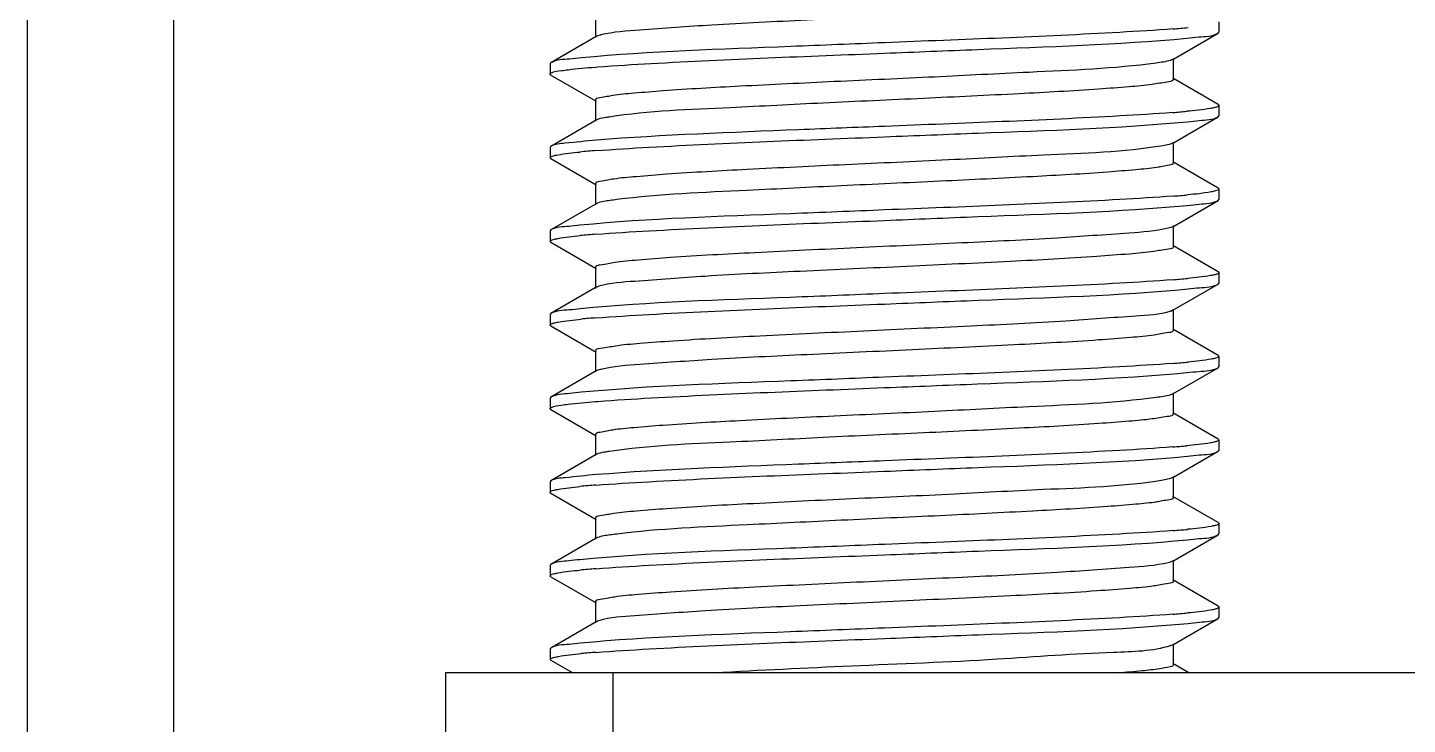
# Model space of a CAD drawing. Extents: x 27938 to 1042331, y -235042 to 1535213.
# Drawn here: x 700961 to 701254.7, y 755495.9 to 755644.2 of the extents above; entities that cross this region are included whole.
import ezdxf

# ---------------------------------------------------------------- set-up
doc = ezdxf.new("R2010")
doc.units = 0
doc.header["$LTSCALE"] = 1000
doc.header["$MEASUREMENT"] = 0

msp = doc.modelspace()

# ---------------------------------------------------------------- linework, layer by layer
at = {"linetype": 'Continuous'}
for p, q in [((700961.02, 752808.75), (700961.02, 755822.41)), ((700992.16, 753391.92), (700992.16, 755690.89)), ((701081.87, 755646.51), (701081.87, 755642.06)), ((701214.6, 755645.39), (701214.6, 755643.17)), ((701082.06, 755642.28), (701072.41, 755636.69)), ((701204.77, 755637.38), (701214.43, 755642.97)), ((701214.43, 755642.97), (701214.6, 755643.17)), ((701072.41, 755636.69), (701072.24, 755636.5)), ((701072.24, 755636.5), (701072.24, 755634.27)), ((701081.88, 755635.76), (701082.38, 755635.8)), ((701204.97, 755633.16), (701204.97, 755637.61)), ((701072.41, 755634.08), (701072.24, 755634.27)), ((701072.41, 755634.08), (701082.06, 755628.49)), ((701214.43, 755627.79), (701204.77, 755633.39)), ((701081.87, 755628.71), (701081.87, 755624.26)), ((701214.43, 755627.79), (701214.6, 755627.6)), ((701214.6, 755627.6), (701214.6, 755625.37)), ((701082.06, 755624.49), (701072.41, 755618.9)), ((701204.77, 755619.59), (701214.43, 755625.18)), ((701214.43, 755625.18), (701214.6, 755625.38)), ((701072.41, 755618.9), (701072.24, 755618.7)), ((701072.24, 755618.7), (701072.24, 755616.48)), ((701204.97, 755615.37), (701204.97, 755619.81)), ((701072.41, 755616.28), (701072.24, 755616.48)), ((701072.41, 755616.28), (701082.06, 755610.69)), ((701214.43, 755610), (701204.77, 755615.59)), ((701081.87, 755610.92), (701081.87, 755606.47)), ((701214.43, 755610), (701214.6, 755609.81)), ((701214.6, 755609.8), (701214.6, 755607.58)), ((701082.06, 755606.69), (701072.41, 755601.1)), ((701082.33, 755606.82), (701082.06, 755606.69)), ((701204.77, 755601.79), (701214.43, 755607.38)), ((701214.43, 755607.38), (701214.6, 755607.58)), ((701072.41, 755601.1), (701072.24, 755600.91)), ((701072.24, 755600.91), (701072.24, 755598.68)), ((701204.97, 755597.57), (701204.97, 755602.02)), ((701072.41, 755598.49), (701072.24, 755598.68)), ((701072.41, 755598.49), (701082.06, 755592.9)), ((701214.43, 755592.2), (701204.77, 755597.8)), ((701081.87, 755593.12), (701081.87, 755588.67)), ((701214.43, 755592.2), (701214.6, 755592.01)), ((701214.6, 755592.01), (701214.6, 755589.78)), ((701082.06, 755588.9), (701072.41, 755583.31)), ((701204.77, 755584), (701214.43, 755589.59)), ((701214.43, 755589.59), (701214.6, 755589.79)), ((701072.41, 755583.31), (701072.24, 755583.11)), ((701072.24, 755583.11), (701072.24, 755580.89)), ((701204.77, 755584), (701204.42, 755583.85)), ((701204.97, 755579.78), (701204.97, 755584.22)), ((701072.41, 755580.69), (701072.24, 755580.89)), ((701072.41, 755580.69), (701082.06, 755575.1)), ((701214.43, 755574.41), (701204.77, 755580)), ((701081.87, 755575.33), (701081.87, 755570.88)), ((701214.43, 755574.41), (701214.6, 755574.22)), ((701214.6, 755574.21), (701214.6, 755571.99)), ((701082.06, 755571.1), (701072.41, 755565.51)), ((701204.77, 755566.2), (701214.43, 755571.79)), ((701214.43, 755571.79), (701214.6, 755571.99)), ((701072.41, 755565.51), (701072.24, 755565.32)), ((701072.24, 755565.32), (701072.24, 755563.09)), ((701081.88, 755564.58), (701082.38, 755564.62)), ((701204.97, 755561.98), (701204.97, 755566.43)), ((701072.41, 755562.9), (701072.24, 755563.09)), ((701072.41, 755562.9), (701082.06, 755557.31)), ((701214.43, 755556.61), (701204.77, 755562.21)), ((701081.87, 755557.53), (701081.87, 755553.08)), ((701214.43, 755556.61), (701214.6, 755556.42)), ((701214.6, 755556.42), (701214.6, 755554.19)), ((701082.06, 755553.31), (701072.41, 755547.72)), ((701204.77, 755548.41), (701214.43, 755554)), ((701214.43, 755554), (701214.6, 755554.2)), ((701072.41, 755547.72), (701072.24, 755547.52)), ((701072.24, 755547.52), (701072.24, 755545.3)), ((701204.97, 755544.19), (701204.97, 755548.63)), ((701072.41, 755545.1), (701072.24, 755545.3)), ((701072.41, 755545.1), (701082.06, 755539.51)), ((701214.43, 755538.82), (701204.77, 755544.41)), ((701081.87, 755539.74), (701081.87, 755535.29)), ((701214.43, 755538.82), (701214.6, 755538.63)), ((701214.6, 755538.62), (701214.6, 755536.4)), ((701082.06, 755535.51), (701072.41, 755529.92)), ((701082.33, 755535.64), (701082.06, 755535.51)), ((701204.77, 755530.61), (701214.43, 755536.21)), ((701214.43, 755536.21), (701214.6, 755536.4)), ((701072.41, 755529.92), (701072.24, 755529.73)), ((701072.24, 755529.73), (701072.24, 755527.5)), ((701204.97, 755526.39), (701204.97, 755530.84)), ((701072.41, 755527.31), (701072.24, 755527.5)), ((701072.41, 755527.31), (701082.06, 755521.72)), ((701214.43, 755521.02), (701204.77, 755526.62)), ((701081.87, 755521.94), (701081.87, 755517.49)), ((701214.43, 755521.02), (701214.6, 755520.83)), ((701214.6, 755520.83), (701214.6, 755518.6)), ((701082.06, 755517.72), (701072.41, 755512.13)), ((701204.77, 755512.82), (701214.43, 755518.41)), ((701214.43, 755518.41), (701214.6, 755518.61)), ((701072.41, 755512.13), (701072.24, 755511.93)), ((701072.24, 755511.93), (701072.24, 755509.71)), ((701204.77, 755512.82), (701204.42, 755512.67)), ((701204.97, 755508.6), (701204.97, 755513.04)), ((701072.41, 755509.51), (701072.24, 755509.71)), ((701072.41, 755509.51), (701077.06, 755506.82)), ((701208.23, 755506.82), (701204.77, 755508.82)), ((701049.99, 755506.82), (701049.99, 752547.21)), ((701414.79, 755506.82), (701049.99, 755506.82)), ((701085.58, 755506.82), (701085.58, 752547.21))]:
    msp.add_line(p, q, dxfattribs=at)
for centre, radius, start, end in [((701189.34, 755842.93), 199.64, 274.4562, 275.3757), ((701085.24, 755633.31), 9.56, 103.4604, 104.3304), ((701188.75, 755832.2), 206.72, 274.4595, 275.2732), ((701097.13, 755423.33), 195.24, 94.4466, 95.4486), ((701189.15, 755809.55), 201.86, 274.4571, 275.3431), ((701097.25, 755404.1), 196.68, 94.4521, 95.4224), ((701189.11, 755792.22), 202.32, 274.4572, 275.3373), ((701097.64, 755381.61), 201.39, 94.4567, 95.3502), ((701203.08, 755587.73), 4.11, 287.9093, 289.0439), ((701085.24, 755562.13), 9.56, 103.4604, 104.3304), ((701189.34, 755771.75), 199.64, 274.4562, 275.3757), ((701188.75, 755761.02), 206.72, 274.4595, 275.2732), ((701097.13, 755352.15), 195.24, 94.4466, 95.4486), ((701189.15, 755738.37), 201.86, 274.4571, 275.3431), ((701097.25, 755332.92), 196.68, 94.4521, 95.4224), ((701189.11, 755721.04), 202.32, 274.4572, 275.3373), ((701203.08, 755516.55), 4.11, 287.9093, 289.0439), ((701097.64, 755310.43), 201.39, 94.4567, 95.3502)]:
    msp.add_arc(centre, radius, start, end, dxfattribs=at)
for points, knots in [([(701204.96, 755650.96), (701204.97, 755650.57), (701202.92, 755650.32), (701200.42, 755649.76), (701195.12, 755649.34), (701185.36, 755648.56), (701169.76, 755647.74), (701149.11, 755646.76), (701127.63, 755645.77), (701108.27, 755644.87), (701093.67, 755643.81), (701085.74, 755643.26), (701083.02, 755642.61)], [0, 0, 0, 0, 0.009517, 0.035128, 0.076492, 0.132277, 0.279305, 0.456588, 0.640385, 0.806077, 0.931494, 1, 1, 1, 1]), ([(701082.88, 755642.57), (701082.71, 755642.53), (701082.44, 755642.45), (701082.17, 755642.34), (701082.07, 755642.28)], [0, 0, 0, 0, 0.585672, 1, 1, 1, 1]), ([(701204.85, 755643.89), (701201.08, 755643.6), (701180.61, 755642.36), (701160.12, 755641.61), (701143.42, 755640.95)], [0, 0, 0, 0, 0.184509, 1, 1, 1, 1]), ([(701143.42, 755638.72), (701150.02, 755638.98), (701171.47, 755639.9), (701192.95, 755640.54), (701207.75, 755641.92)], [0, 0, 0, 0, 0.307895, 1, 1, 1, 1]), ([(701207.75, 755641.92), (701208.6, 755642), (701210.8, 755642.3), (701213.22, 755642.27), (701214.43, 755642.97)], [0, 0, 0, 0, 0.380051, 1, 1, 1, 1]), ([(701143.42, 755640.95), (701136.77, 755640.68), (701115.25, 755639.76), (701093.69, 755639.13), (701078.87, 755637.73)], [0, 0, 0, 0, 0.308784, 1, 1, 1, 1]), ([(701082.38, 755635.8), (701086.16, 755636.09), (701106.49, 755637.31), (701126.85, 755638.06), (701143.42, 755638.72)], [0, 0, 0, 0, 0.186017, 1, 1, 1, 1]), ([(701078.87, 755637.73), (701078.04, 755637.65), (701075.91, 755637.35), (701073.58, 755637.37), (701072.41, 755636.69)], [0, 0, 0, 0, 0.379378, 1, 1, 1, 1]), ([(701074.69, 755635.02), (701075.15, 755635.09), (701077.53, 755635.4), (701079.94, 755635.61), (701081.88, 755635.76)], [0, 0, 0, 0, 0.190958, 1, 1, 1, 1]), ([(701201.25, 755636.62), (701192.29, 755635.41), (701176.52, 755634.81), (701153.68, 755633.6), (701133.15, 755632.7), (701113.91, 755631.76), (701099.6, 755630.98), (701090.73, 755630.25), (701085.96, 755629.84), (701083.69, 755629.33), (701081.87, 755629.06), (701081.87, 755628.71)], [0, 0, 0, 0, 0.226556, 0.394464, 0.573122, 0.741029, 0.877994, 0.929534, 0.967621, 0.99116, 1, 1, 1, 1]), ([(701204.77, 755637.38), (701204.62, 755637.3), (701203.48, 755636.9), (701202.28, 755636.76), (701201.25, 755636.62)], [0, 0, 0, 0, 0.140461, 1, 1, 1, 1]), ([(701072.24, 755634.27), (701072.24, 755634.35), (701073.07, 755634.95), (701073.91, 755634.9), (701074.69, 755635.02)], [0, 0, 0, 0, 0.092798, 1, 1, 1, 1]), ([(701204.92, 755633.05), (701204.61, 755632.68), (701202.88, 755632.49), (701199.89, 755631.92), (701194.94, 755631.52), (701185.56, 755630.79), (701170.94, 755630.01), (701151.42, 755629.06), (701130.9, 755628.17), (701108.6, 755626.95), (701093.33, 755626.43), (701084.81, 755625.14)], [0, 0, 0, 0, 0.011937, 0.038615, 0.07957, 0.133598, 0.274096, 0.443272, 0.620779, 0.785256, 1, 1, 1, 1]), ([(701204.97, 755633.16), (701204.97, 755633.14), (701204.96, 755633.1), (701204.93, 755633.07), (701204.92, 755633.05)], [0, 0, 0, 0, 0.463467, 1, 1, 1, 1]), ([(701213.76, 755627.16), (701213.44, 755627.08), (701211.45, 755626.69), (701209.43, 755626.5), (701207.75, 755626.35)], [0, 0, 0, 0, 0.163149, 1, 1, 1, 1]), ([(701214.6, 755627.6), (701214.6, 755627.5), (701214.25, 755627.29), (701213.97, 755627.22), (701213.76, 755627.16)], [0, 0, 0, 0, 0.312916, 1, 1, 1, 1]), ([(701084.81, 755625.14), (701084.48, 755625.09), (701083.56, 755624.92), (701082.59, 755624.79), (701082.07, 755624.49)], [0, 0, 0, 0, 0.353551, 1, 1, 1, 1]), ([(701204.82, 755626.1), (701201.05, 755625.8), (701180.59, 755624.56), (701160.11, 755623.81), (701143.42, 755623.15)], [0, 0, 0, 0, 0.184619, 1, 1, 1, 1]), ([(701143.42, 755620.93), (701150.06, 755621.19), (701171.58, 755622.11), (701193.13, 755622.74), (701207.95, 755624.14)], [0, 0, 0, 0, 0.308711, 1, 1, 1, 1]), ([(701207.95, 755624.14), (701208.78, 755624.22), (701210.91, 755624.52), (701213.25, 755624.5), (701214.43, 755625.18)], [0, 0, 0, 0, 0.379419, 1, 1, 1, 1]), ([(701081.99, 755617.98), (701085.76, 755618.27), (701106.23, 755619.51), (701126.71, 755620.26), (701143.42, 755620.93)], [0, 0, 0, 0, 0.184504, 1, 1, 1, 1]), ([(701143.42, 755623.15), (701137.33, 755622.91), (701116.88, 755622.06), (701096.42, 755621.33), (701082.09, 755620.21)], [0, 0, 0, 0, 0.297814, 1, 1, 1, 1]), ([(701082.09, 755620.21), (701079.87, 755620.04), (701076.71, 755619.6), (701073.3, 755619.41), (701072.41, 755618.9)], [0, 0, 0, 0, 0.683777, 1, 1, 1, 1]), ([(701072.96, 755616.88), (701073.26, 755616.96), (701075.12, 755617.35), (701077.01, 755617.53), (701078.59, 755617.68)], [0, 0, 0, 0, 0.160861, 1, 1, 1, 1]), ([(701202.71, 755619.04), (701194.32, 755617.6), (701178.98, 755617.21), (701156.46, 755615.92), (701135.43, 755615.02), (701115.48, 755614.04), (701100.52, 755613.24), (701091.22, 755612.5), (701086.18, 755612.08), (701083.8, 755611.54), (701081.87, 755611.29), (701081.87, 755610.92)], [0, 0, 0, 0, 0.210773, 0.377666, 0.558838, 0.731273, 0.873076, 0.926648, 0.966309, 0.990838, 1, 1, 1, 1]), ([(701204.77, 755619.59), (701204.54, 755619.46), (701203.84, 755619.26), (701203.15, 755619.12), (701202.71, 755619.04)], [0, 0, 0, 0, 0.374139, 1, 1, 1, 1]), ([(701072.24, 755616.48), (701072.24, 755616.57), (701072.53, 755616.76), (701072.78, 755616.83), (701072.96, 755616.88)], [0, 0, 0, 0, 0.319044, 1, 1, 1, 1]), ([(701204.97, 755615.37), (701204.96, 755615.02), (701203.2, 755614.75), (701200.98, 755614.26), (701196.34, 755613.85), (701187.69, 755613.13), (701173.7, 755612.36), (701154.83, 755611.43), (701134.56, 755610.53), (701111.61, 755609.36), (701095.65, 755608.69), (701086.44, 755607.57)], [0, 0, 0, 0, 0.008683, 0.031763, 0.069103, 0.119686, 0.254361, 0.420111, 0.597552, 0.765912, 1, 1, 1, 1]), ([(701213.87, 755609.4), (701213.56, 755609.31), (701211.61, 755608.91), (701209.62, 755608.73), (701207.95, 755608.57)], [0, 0, 0, 0, 0.159502, 1, 1, 1, 1]), ([(701214.6, 755609.81), (701214.6, 755609.71), (701214.3, 755609.52), (701214.06, 755609.45), (701213.87, 755609.4)], [0, 0, 0, 0, 0.318137, 1, 1, 1, 1]), ([(701086.44, 755607.57), (701085.97, 755607.51), (701084.59, 755607.32), (701083.19, 755607.14), (701082.33, 755606.82)], [0, 0, 0, 0, 0.341642, 1, 1, 1, 1]), ([(701204.84, 755608.3), (701201.07, 755608.01), (701180.61, 755606.77), (701160.12, 755606.02), (701143.42, 755605.36)], [0, 0, 0, 0, 0.184538, 1, 1, 1, 1]), ([(701143.42, 755603.13), (701150.06, 755603.4), (701171.57, 755604.31), (701193.11, 755604.95), (701207.93, 755606.34)], [0, 0, 0, 0, 0.308641, 1, 1, 1, 1]), ([(701207.93, 755606.34), (701208.76, 755606.42), (701210.91, 755606.72), (701213.25, 755606.7), (701214.43, 755607.38)], [0, 0, 0, 0, 0.379512, 1, 1, 1, 1]), ([(701143.42, 755605.36), (701136.72, 755605.09), (701115.11, 755604.16), (701093.45, 755603.54), (701078.59, 755602.11)], [0, 0, 0, 0, 0.309919, 1, 1, 1, 1]), ([(701081.98, 755600.18), (701085.75, 755600.48), (701106.22, 755601.72), (701126.71, 755602.47), (701143.42, 755603.13)], [0, 0, 0, 0, 0.184493, 1, 1, 1, 1]), ([(701078.59, 755602.11), (701077.8, 755602.04), (701075.76, 755601.75), (701073.53, 755601.75), (701072.41, 755601.1)], [0, 0, 0, 0, 0.378482, 1, 1, 1, 1]), ([(701072.97, 755599.09), (701073.26, 755599.17), (701075.15, 755599.56), (701077.06, 755599.74), (701078.66, 755599.89)], [0, 0, 0, 0, 0.160696, 1, 1, 1, 1]), ([(701203.81, 755601.47), (701201.09, 755600.82), (701193.15, 755600.27), (701178.55, 755599.21), (701159.18, 755598.3), (701137.71, 755597.31), (701117.06, 755596.33), (701101.47, 755595.51), (701091.71, 755594.74), (701086.41, 755594.32), (701083.91, 755593.75), (701081.87, 755593.51), (701081.87, 755593.12)], [0, 0, 0, 0, 0.068576, 0.194029, 0.359725, 0.543506, 0.720761, 0.867753, 0.923531, 0.964877, 0.99049, 1, 1, 1, 1]), ([(701204.77, 755601.79), (701204.65, 755601.72), (701204.33, 755601.6), (701204.01, 755601.52), (701203.81, 755601.47)], [0, 0, 0, 0, 0.406881, 1, 1, 1, 1]), ([(701072.24, 755598.68), (701072.24, 755598.77), (701072.53, 755598.97), (701072.78, 755599.04), (701072.97, 755599.09)], [0, 0, 0, 0, 0.318595, 1, 1, 1, 1]), ([(701204.96, 755597.57), (701204.96, 755597.17), (701202.87, 755596.93), (701200.3, 755596.35), (701194.87, 755595.93), (701184.89, 755595.15), (701168.97, 755594.32), (701147.98, 755593.33), (701126.31, 755592.32), (701106.96, 755591.44), (701092.73, 755590.29), (701085.08, 755589.85), (701082.61, 755589.11)], [0, 0, 0, 0, 0.009703, 0.035887, 0.07813, 0.135078, 0.284815, 0.464601, 0.649729, 0.81476, 0.937049, 1, 1, 1, 1]), ([(701213.78, 755591.58), (701213.47, 755591.5), (701211.53, 755591.12), (701209.57, 755590.93), (701207.93, 755590.77)], [0, 0, 0, 0, 0.163341, 1, 1, 1, 1]), ([(701214.6, 755592.01), (701214.59, 755591.91), (701214.26, 755591.7), (701213.99, 755591.63), (701213.78, 755591.58)], [0, 0, 0, 0, 0.314295, 1, 1, 1, 1]), ([(701082.61, 755589.11), (701082.5, 755589.08), (701082.32, 755589.02), (701082.14, 755588.94), (701082.06, 755588.9)], [0, 0, 0, 0, 0.569522, 1, 1, 1, 1]), ([(701204.84, 755590.51), (701201.07, 755590.21), (701180.6, 755588.97), (701160.12, 755588.22), (701143.42, 755587.56)], [0, 0, 0, 0, 0.184553, 1, 1, 1, 1]), ([(701143.42, 755585.34), (701150.08, 755585.6), (701171.62, 755586.52), (701193.21, 755587.15), (701208.04, 755588.56)], [0, 0, 0, 0, 0.309073, 1, 1, 1, 1]), ([(701208.04, 755588.56), (701208.86, 755588.64), (701210.96, 755588.93), (701213.27, 755588.92), (701214.43, 755589.59)], [0, 0, 0, 0, 0.379133, 1, 1, 1, 1]), ([(701143.42, 755587.56), (701136.73, 755587.29), (701115.14, 755586.37), (701093.52, 755585.75), (701078.66, 755584.32)], [0, 0, 0, 0, 0.309586, 1, 1, 1, 1]), ([(701081.99, 755582.39), (701085.77, 755582.68), (701106.23, 755583.92), (701126.72, 755584.67), (701143.42, 755585.34)], [0, 0, 0, 0, 0.184541, 1, 1, 1, 1]), ([(701078.66, 755584.32), (701077.87, 755584.25), (701075.8, 755583.96), (701073.54, 755583.97), (701072.41, 755583.31)], [0, 0, 0, 0, 0.378727, 1, 1, 1, 1]), ([(701204.34, 755583.82), (701201.96, 755583.05), (701194.39, 755582.65), (701180.29, 755581.47), (701160.96, 755580.6), (701139.23, 755579.58), (701118.12, 755578.59), (701102.1, 755577.76), (701092.05, 755576.97), (701086.57, 755576.55), (701083.99, 755575.96), (701081.87, 755575.73), (701081.87, 755575.33)], [0, 0, 0, 0, 0.061098, 0.182334, 0.347135, 0.532706, 0.713328, 0.863975, 0.921317, 0.963856, 0.990226, 1, 1, 1, 1]), ([(701072.24, 755580.89), (701072.24, 755580.98), (701072.56, 755581.19), (701072.82, 755581.26), (701073.03, 755581.31)], [0, 0, 0, 0, 0.315177, 1, 1, 1, 1]), ([(701073.03, 755581.31), (701073.34, 755581.39), (701075.27, 755581.78), (701077.23, 755581.96), (701078.87, 755582.12)], [0, 0, 0, 0, 0.16229, 1, 1, 1, 1]), ([(701204.96, 755579.78), (701204.97, 755579.39), (701202.92, 755579.14), (701200.42, 755578.58), (701195.12, 755578.16), (701185.36, 755577.38), (701169.76, 755576.56), (701149.11, 755575.58), (701127.63, 755574.59), (701108.27, 755573.69), (701093.67, 755572.63), (701085.74, 755572.08), (701083.02, 755571.43)], [0, 0, 0, 0, 0.009517, 0.035128, 0.076492, 0.132277, 0.279305, 0.456588, 0.640385, 0.806077, 0.931494, 1, 1, 1, 1]), ([(701213.89, 755573.81), (701213.59, 755573.73), (701211.65, 755573.33), (701209.69, 755573.15), (701208.04, 755572.99)], [0, 0, 0, 0, 0.159053, 1, 1, 1, 1]), ([(701214.6, 755574.22), (701214.6, 755574.13), (701214.31, 755573.93), (701214.07, 755573.87), (701213.89, 755573.81)], [0, 0, 0, 0, 0.319254, 1, 1, 1, 1]), ([(701082.88, 755571.39), (701082.71, 755571.35), (701082.44, 755571.27), (701082.17, 755571.16), (701082.07, 755571.1)], [0, 0, 0, 0, 0.585672, 1, 1, 1, 1]), ([(701204.85, 755572.71), (701201.08, 755572.42), (701180.61, 755571.18), (701160.12, 755570.43), (701143.42, 755569.77)], [0, 0, 0, 0, 0.184509, 1, 1, 1, 1]), ([(701143.42, 755567.54), (701150.02, 755567.8), (701171.47, 755568.72), (701192.95, 755569.36), (701207.75, 755570.74)], [0, 0, 0, 0, 0.307895, 1, 1, 1, 1]), ([(701207.75, 755570.74), (701208.6, 755570.82), (701210.8, 755571.12), (701213.22, 755571.09), (701214.43, 755571.79)], [0, 0, 0, 0, 0.380051, 1, 1, 1, 1]), ([(701143.42, 755569.77), (701136.77, 755569.5), (701115.25, 755568.58), (701093.69, 755567.95), (701078.87, 755566.55)], [0, 0, 0, 0, 0.308784, 1, 1, 1, 1]), ([(701078.87, 755566.55), (701078.04, 755566.47), (701075.91, 755566.17), (701073.58, 755566.19), (701072.41, 755565.51)], [0, 0, 0, 0, 0.379378, 1, 1, 1, 1]), ([(701201.25, 755565.44), (701192.29, 755564.23), (701176.52, 755563.63), (701153.68, 755562.42), (701133.15, 755561.52), (701113.91, 755560.58), (701099.6, 755559.8), (701090.73, 755559.07), (701085.96, 755558.66), (701083.69, 755558.15), (701081.87, 755557.88), (701081.87, 755557.53)], [0, 0, 0, 0, 0.226556, 0.394464, 0.573122, 0.741029, 0.877994, 0.929534, 0.967621, 0.99116, 1, 1, 1, 1]), ([(701082.38, 755564.62), (701086.16, 755564.92), (701106.49, 755566.13), (701126.85, 755566.88), (701143.42, 755567.54)], [0, 0, 0, 0, 0.186017, 1, 1, 1, 1]), ([(701204.77, 755566.2), (701204.62, 755566.12), (701203.48, 755565.72), (701202.28, 755565.58), (701201.25, 755565.44)], [0, 0, 0, 0, 0.140461, 1, 1, 1, 1]), ([(701072.24, 755563.09), (701072.24, 755563.17), (701073.07, 755563.77), (701073.91, 755563.72), (701074.69, 755563.84)], [0, 0, 0, 0, 0.092798, 1, 1, 1, 1]), ([(701074.69, 755563.84), (701075.15, 755563.91), (701077.53, 755564.22), (701079.94, 755564.43), (701081.88, 755564.58)], [0, 0, 0, 0, 0.190958, 1, 1, 1, 1]), ([(701204.92, 755561.87), (701204.61, 755561.5), (701202.88, 755561.31), (701199.89, 755560.74), (701194.94, 755560.34), (701185.56, 755559.61), (701170.94, 755558.83), (701151.42, 755557.88), (701130.9, 755556.99), (701108.6, 755555.77), (701093.33, 755555.25), (701084.81, 755553.96)], [0, 0, 0, 0, 0.011937, 0.038615, 0.07957, 0.133598, 0.274096, 0.443272, 0.620779, 0.785256, 1, 1, 1, 1]), ([(701204.97, 755561.98), (701204.97, 755561.96), (701204.96, 755561.92), (701204.93, 755561.89), (701204.92, 755561.87)], [0, 0, 0, 0, 0.463467, 1, 1, 1, 1]), ([(701213.76, 755555.98), (701213.44, 755555.9), (701211.45, 755555.51), (701209.43, 755555.32), (701207.75, 755555.17)], [0, 0, 0, 0, 0.163149, 1, 1, 1, 1]), ([(701214.6, 755556.42), (701214.6, 755556.32), (701214.25, 755556.11), (701213.97, 755556.04), (701213.76, 755555.98)], [0, 0, 0, 0, 0.312916, 1, 1, 1, 1]), ([(701084.81, 755553.96), (701084.48, 755553.91), (701083.56, 755553.74), (701082.59, 755553.61), (701082.07, 755553.31)], [0, 0, 0, 0, 0.353551, 1, 1, 1, 1]), ([(701204.82, 755554.92), (701201.05, 755554.62), (701180.59, 755553.38), (701160.11, 755552.63), (701143.42, 755551.97)], [0, 0, 0, 0, 0.184619, 1, 1, 1, 1]), ([(701143.42, 755549.75), (701150.06, 755550.01), (701171.58, 755550.93), (701193.13, 755551.56), (701207.95, 755552.96)], [0, 0, 0, 0, 0.308711, 1, 1, 1, 1]), ([(701207.95, 755552.96), (701208.78, 755553.04), (701210.91, 755553.34), (701213.25, 755553.32), (701214.43, 755554)], [0, 0, 0, 0, 0.379419, 1, 1, 1, 1]), ([(701143.42, 755551.97), (701137.33, 755551.73), (701116.88, 755550.88), (701096.42, 755550.15), (701082.09, 755549.03)], [0, 0, 0, 0, 0.297814, 1, 1, 1, 1]), ([(701082.09, 755549.03), (701079.87, 755548.86), (701076.71, 755548.42), (701073.3, 755548.23), (701072.41, 755547.72)], [0, 0, 0, 0, 0.683777, 1, 1, 1, 1]), ([(701202.71, 755547.86), (701194.32, 755546.42), (701178.98, 755546.03), (701156.46, 755544.74), (701135.43, 755543.84), (701115.48, 755542.86), (701100.52, 755542.06), (701091.22, 755541.32), (701086.18, 755540.9), (701083.8, 755540.36), (701081.87, 755540.11), (701081.87, 755539.74)], [0, 0, 0, 0, 0.210773, 0.377666, 0.558838, 0.731273, 0.873076, 0.926648, 0.966309, 0.990838, 1, 1, 1, 1]), ([(701081.99, 755546.8), (701085.76, 755547.09), (701106.23, 755548.33), (701126.71, 755549.08), (701143.42, 755549.75)], [0, 0, 0, 0, 0.184504, 1, 1, 1, 1]), ([(701204.77, 755548.41), (701204.54, 755548.28), (701203.84, 755548.08), (701203.15, 755547.94), (701202.71, 755547.86)], [0, 0, 0, 0, 0.374139, 1, 1, 1, 1]), ([(701072.24, 755545.3), (701072.24, 755545.39), (701072.53, 755545.58), (701072.78, 755545.65), (701072.96, 755545.7)], [0, 0, 0, 0, 0.319044, 1, 1, 1, 1]), ([(701072.96, 755545.7), (701073.26, 755545.78), (701075.12, 755546.17), (701077.01, 755546.35), (701078.59, 755546.5)], [0, 0, 0, 0, 0.160861, 1, 1, 1, 1]), ([(701204.97, 755544.19), (701204.96, 755543.84), (701203.2, 755543.57), (701200.98, 755543.08), (701196.34, 755542.67), (701187.69, 755541.95), (701173.7, 755541.18), (701154.83, 755540.25), (701134.56, 755539.35), (701111.61, 755538.18), (701095.65, 755537.51), (701086.44, 755536.39)], [0, 0, 0, 0, 0.008683, 0.031763, 0.069103, 0.119686, 0.254361, 0.420111, 0.597552, 0.765912, 1, 1, 1, 1]), ([(701213.87, 755538.22), (701213.56, 755538.13), (701211.61, 755537.73), (701209.62, 755537.55), (701207.95, 755537.39)], [0, 0, 0, 0, 0.159502, 1, 1, 1, 1]), ([(701214.6, 755538.63), (701214.6, 755538.53), (701214.3, 755538.34), (701214.06, 755538.27), (701213.87, 755538.22)], [0, 0, 0, 0, 0.318137, 1, 1, 1, 1]), ([(701086.44, 755536.39), (701085.97, 755536.33), (701084.59, 755536.14), (701083.19, 755535.96), (701082.33, 755535.64)], [0, 0, 0, 0, 0.341642, 1, 1, 1, 1]), ([(701204.84, 755537.12), (701201.07, 755536.83), (701180.61, 755535.59), (701160.12, 755534.84), (701143.42, 755534.18)], [0, 0, 0, 0, 0.184538, 1, 1, 1, 1]), ([(701207.93, 755535.16), (701208.76, 755535.24), (701210.91, 755535.54), (701213.25, 755535.52), (701214.43, 755536.21)], [0, 0, 0, 0, 0.379512, 1, 1, 1, 1]), ([(701143.42, 755534.18), (701136.72, 755533.91), (701115.11, 755532.98), (701093.45, 755532.36), (701078.59, 755530.93)], [0, 0, 0, 0, 0.309919, 1, 1, 1, 1]), ([(701143.42, 755531.95), (701150.06, 755532.22), (701171.57, 755533.13), (701193.11, 755533.77), (701207.93, 755535.16)], [0, 0, 0, 0, 0.308641, 1, 1, 1, 1]), ([(701078.59, 755530.93), (701077.8, 755530.86), (701075.76, 755530.57), (701073.53, 755530.57), (701072.41, 755529.92)], [0, 0, 0, 0, 0.378482, 1, 1, 1, 1]), ([(701203.81, 755530.29), (701201.09, 755529.64), (701193.15, 755529.09), (701178.55, 755528.03), (701159.18, 755527.12), (701137.71, 755526.13), (701117.06, 755525.15), (701101.47, 755524.33), (701091.71, 755523.56), (701086.41, 755523.14), (701083.91, 755522.57), (701081.87, 755522.33), (701081.87, 755521.94)], [0, 0, 0, 0, 0.068576, 0.194029, 0.359725, 0.543506, 0.720761, 0.867753, 0.923531, 0.964877, 0.99049, 1, 1, 1, 1]), ([(701081.98, 755529), (701085.75, 755529.3), (701106.22, 755530.54), (701126.71, 755531.29), (701143.42, 755531.95)], [0, 0, 0, 0, 0.184493, 1, 1, 1, 1]), ([(701204.77, 755530.61), (701204.65, 755530.54), (701204.33, 755530.42), (701204.01, 755530.34), (701203.81, 755530.29)], [0, 0, 0, 0, 0.406881, 1, 1, 1, 1]), ([(701072.24, 755527.5), (701072.24, 755527.59), (701072.53, 755527.79), (701072.78, 755527.86), (701072.97, 755527.91)], [0, 0, 0, 0, 0.318595, 1, 1, 1, 1]), ([(701072.97, 755527.91), (701073.26, 755527.99), (701075.15, 755528.38), (701077.06, 755528.56), (701078.66, 755528.72)], [0, 0, 0, 0, 0.160696, 1, 1, 1, 1]), ([(701204.96, 755526.39), (701204.96, 755525.99), (701202.87, 755525.75), (701200.3, 755525.17), (701194.87, 755524.75), (701184.89, 755523.97), (701168.97, 755523.14), (701147.98, 755522.15), (701126.31, 755521.14), (701106.96, 755520.26), (701092.73, 755519.11), (701085.08, 755518.67), (701082.61, 755517.93)], [0, 0, 0, 0, 0.009703, 0.035887, 0.07813, 0.135078, 0.284815, 0.464601, 0.649729, 0.81476, 0.937049, 1, 1, 1, 1]), ([(701214.6, 755520.83), (701214.59, 755520.73), (701214.26, 755520.52), (701213.99, 755520.45), (701213.78, 755520.4)], [0, 0, 0, 0, 0.314295, 1, 1, 1, 1]), ([(701082.61, 755517.93), (701082.5, 755517.9), (701082.32, 755517.84), (701082.14, 755517.76), (701082.06, 755517.72)], [0, 0, 0, 0, 0.569522, 1, 1, 1, 1]), ([(701204.84, 755519.33), (701201.07, 755519.03), (701180.6, 755517.79), (701160.12, 755517.05), (701143.42, 755516.38)], [0, 0, 0, 0, 0.184553, 1, 1, 1, 1]), ([(701213.78, 755520.4), (701213.47, 755520.32), (701211.53, 755519.94), (701209.57, 755519.75), (701207.93, 755519.59)], [0, 0, 0, 0, 0.163341, 1, 1, 1, 1]), ([(701208.04, 755517.38), (701208.86, 755517.46), (701210.96, 755517.75), (701213.27, 755517.74), (701214.43, 755518.41)], [0, 0, 0, 0, 0.379133, 1, 1, 1, 1]), ([(701143.42, 755516.38), (701136.73, 755516.11), (701115.14, 755515.19), (701093.52, 755514.57), (701078.66, 755513.14)], [0, 0, 0, 0, 0.309586, 1, 1, 1, 1]), ([(701143.42, 755514.16), (701150.08, 755514.42), (701171.62, 755515.34), (701193.21, 755515.97), (701208.04, 755517.38)], [0, 0, 0, 0, 0.309073, 1, 1, 1, 1]), ([(701078.66, 755513.14), (701077.87, 755513.07), (701075.8, 755512.78), (701073.54, 755512.79), (701072.41, 755512.13)], [0, 0, 0, 0, 0.378727, 1, 1, 1, 1]), ([(701081.99, 755511.21), (701085.77, 755511.5), (701106.23, 755512.74), (701126.72, 755513.49), (701143.42, 755514.16)], [0, 0, 0, 0, 0.184541, 1, 1, 1, 1]), ([(701204.34, 755512.64), (701200.45, 755511.38), (701187.86, 755511.22), (701165.37, 755509.4), (701136.97, 755508.36), (701116.94, 755507.37), (701107.22, 755506.81)], [0, 0, 0, 0, 0.126063, 0.381215, 0.699941, 1, 1, 1, 1]), ([(701072.24, 755509.71), (701072.24, 755509.8), (701072.56, 755510.01), (701072.82, 755510.08), (701073.03, 755510.13)], [0, 0, 0, 0, 0.315177, 1, 1, 1, 1]), ([(701073.03, 755510.13), (701073.34, 755510.21), (701075.27, 755510.6), (701077.23, 755510.78), (701078.87, 755510.94)], [0, 0, 0, 0, 0.16229, 1, 1, 1, 1]), ([(701204.96, 755508.6), (701204.97, 755508.3), (701203.51, 755508.01), (701201.63, 755507.6), (701197.74, 755507.2), (701194.88, 755506.95), (701193.2, 755506.81)], [0, 0, 0, 0, 0.073356, 0.265504, 0.576551, 1, 1, 1, 1])]:
    msp.add_open_spline(points, degree=3, knots=knots, dxfattribs=at)

doc.saveas('drawing.dxf')
